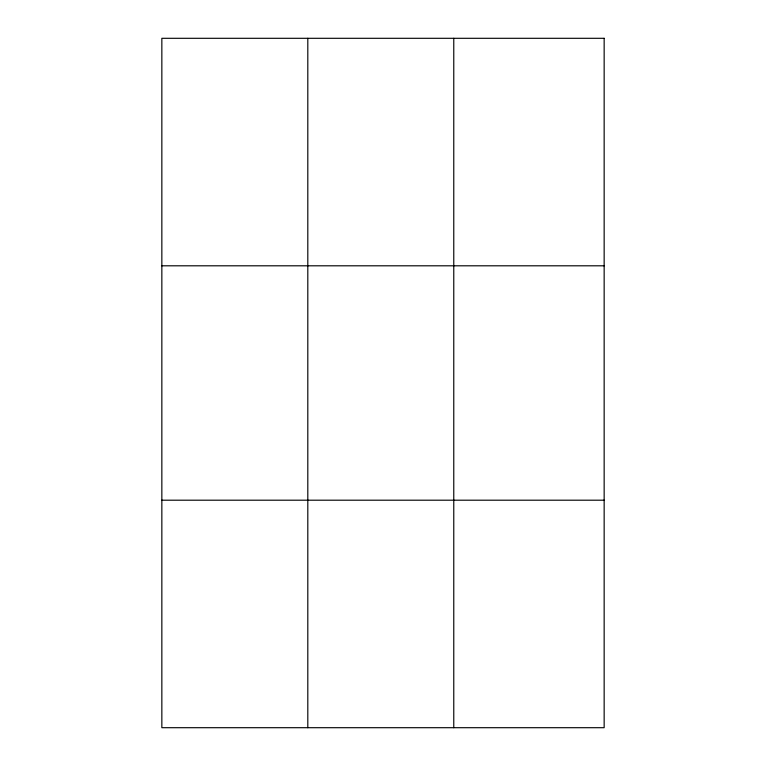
<?xml version="1.0" encoding="UTF-8"?>
<svg xmlns="http://www.w3.org/2000/svg" width="766" height="766" viewBox="0 0 766 766"><rect width="100%" height="100%" fill="white"/><g stroke="black" fill="none" stroke-linecap="round" stroke-linejoin="round"><path stroke-width="1.15" d="M453.769 38.3L453.769 727.7M161.846 265.802L604.154 265.802M161.846 500.198L604.154 500.198M307.808 38.3L307.808 727.7M604.154 38.3L604.154 727.7L161.846 727.7L161.846 38.3L604.154 38.3"/></g></svg>
